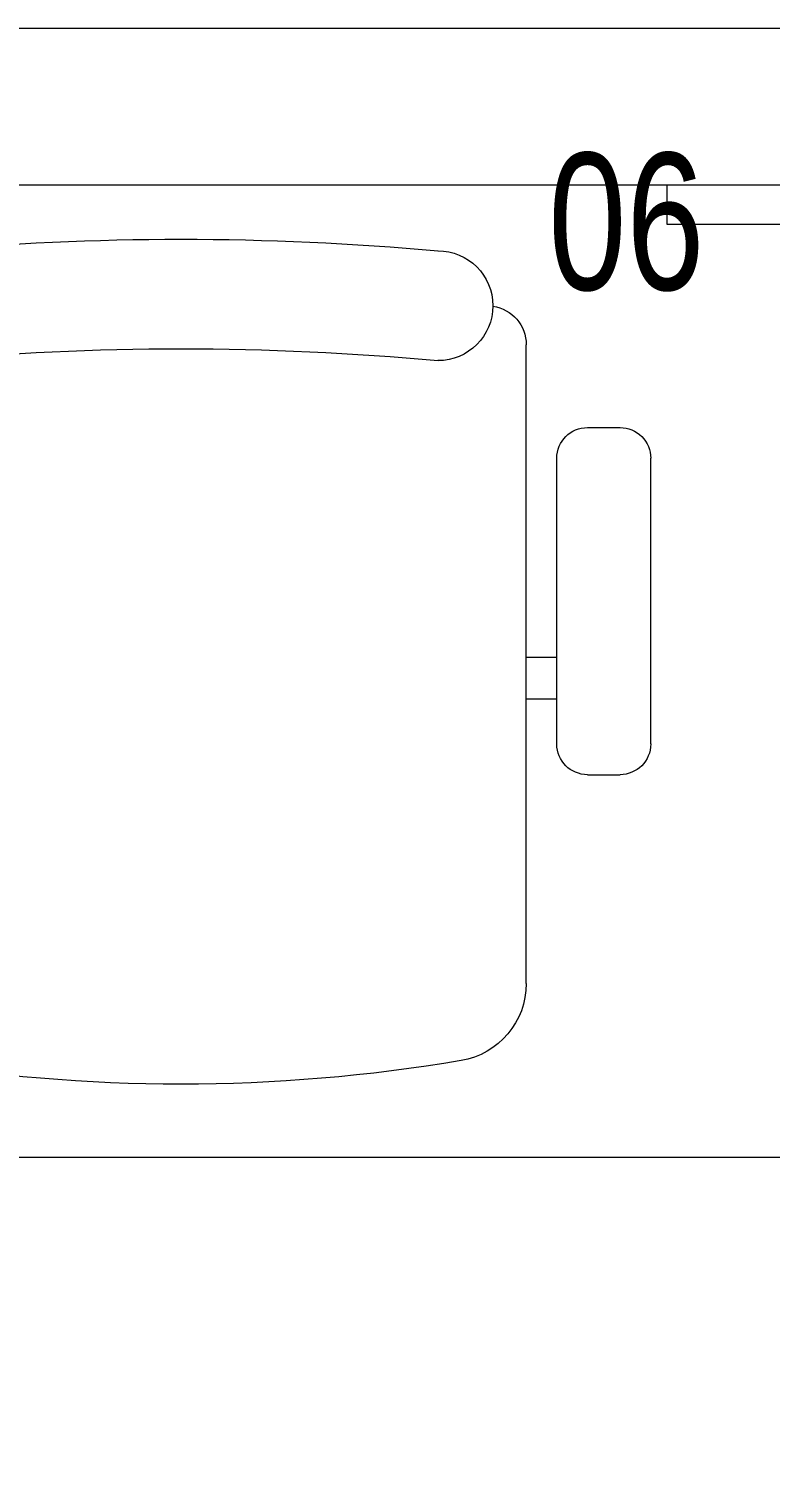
# Model space of a CAD drawing. Header units: inches. Extents: x -12418 to 242017, y -29325 to 19878.
# Drawn here: x 16516 to 16989, y -4981 to -4067 of the extents above; entities that cross this region are included whole.
import ezdxf

# ---------------------------------------------------------------- set-up
doc = ezdxf.new("R2010")
doc.units = ezdxf.units.IN
doc.header["$LTSCALE"] = 25
doc.header["$MEASUREMENT"] = 0
doc.linetypes.add('DASHDOT', pattern=[25.4, 12.7, -6.35, 0, -6.35])
doc.layers.get('0').update_dxf_attribs({"color": 8})
for name, color, linetype, lineweight in [('00-Ground Floor$0$72_EGR_EQP_TAG', 142, 'Continuous', 5), ('00-Ground Floor$0$LOADING', 253, 'Continuous', 5), ('00-Ground Floor$0$NEW Wall', 166, 'Continuous', 5), ('00-Ground Floor$0$Walls', 251, 'Continuous', 5), ('E-LITE-CLNG-CNDT', 6, 'DASHDOT', 35)]:
    doc.layers.add(name, color=color, linetype=linetype, lineweight=lineweight)
doc.styles.add('00-Ground Floor$0$X3G_ENTITY_257CFD', font='swisscl.ttf', dxfattribs={"height": 200})

# ---------------------------------------------------------------- blocks, each defined once
blk = doc.blocks.new('*X101')
at = {"color": 0}
for p, q in [((5, 3), (5, 3)), ((5, 3), (5, 3)), ((5, 3), (5, 3)), ((5, 3), (5, 3)), ((5, 3), (5, 3)), ((5, 3), (5, 3)), ((5, 3), (5, 3)), ((5, 3), (5, 3)), ((5, 3), (5, 3)), ((5, 3), (5, 3)), ((5, 3), (5, 3)), ((5, 3), (5, 3)), ((5, 3), (5, 3)), ((5, 3), (5, 3)), ((5, 3), (5, 3)), ((5, 3), (5, 3)), ((5, 3), (5, 3)), ((5, 3), (5, 3)), ((5, 3), (5, 3)), ((5, 3), (5, 3)), ((5, 3), (5, 3)), ((5, 3), (5, 3)), ((5, 3), (5, 3)), ((5, 3), (5, 3)), ((5, 3), (5, 3)), ((5, 3), (5, 3)), ((5, 3), (5, 3)), ((5, 3), (5, 3)), ((5, 3), (5, 3)), ((5, 3), (5, 3)), ((5, 3), (5, 3)), ((5, 3), (5, 3)), ((5, 3), (5, 3)), ((5, 3), (5, 3)), ((5, 3), (5, 3)), ((5, 3), (5, 3)), ((5, 3), (5, 3)), ((5, 3), (5, 3)), ((5, 3), (5, 3)), ((5, 3), (5, 3)), ((5, 3), (5, 3)), ((5, 3), (5, 3)), ((5, 3), (5, 3)), ((5, 3), (5, 3)), ((5, 3), (5, 3)), ((5, 3), (5, 3)), ((5, 3), (5, 3)), ((5, 3), (5, 3)), ((5, 3), (5, 3)), ((5, 3), (5, 3)), ((5, 3), (5, 3)), ((5, 3), (5, 3)), ((5, 3), (5, 3)), ((5, 3), (5, 3)), ((5, 3), (5, 3)), ((5, 3), (5, 3)), ((5, 3), (5, 3)), ((5, 3), (5, 3)), ((5, 3), (5, 3)), ((5, 3), (5, 3)), ((5, 3), (5, 3)), ((5, 3), (5, 3)), ((5, 3), (5, 3)), ((5, 3), (5, 3)), ((5, 3), (5, 3)), ((5, 3), (5, 3)), ((6, 3), (5, 3)), ((5, 3), (5, 3)), ((6, 3), (5, 3)), ((5, 3), (5, 3)), ((6, 3), (5, 3)), ((5, 3), (5, 3)), ((6, 3), (5, 3)), ((5, 3), (5, 3)), ((5, 3), (5, 3)), ((5, 3), (5, 3)), ((5, 3), (5, 3)), ((5, 3), (5, 3)), ((5, 3), (5, 3)), ((5, 3), (5, 3)), ((5, 3), (5, 3)), ((5, 3), (5, 3)), ((5, 3), (5, 3)), ((5, 3), (5, 3)), ((5, 3), (5, 3)), ((5, 3), (5, 3)), ((5, 3), (5, 3)), ((5, 3), (5, 3)), ((5, 3), (5, 3)), ((5, 3), (5, 3)), ((5, 3), (5, 3)), ((5, 3), (5, 3)), ((5, 3), (5, 3)), ((5, 3), (5, 3)), ((5, 3), (5, 3)), ((5, 3), (5, 3)), ((6, 3), (6, 3)), ((6, 3), (6, 3)), ((6, 3), (6, 3)), ((6, 3), (6, 3)), ((6, 3), (6, 3)), ((6, 3), (6, 3)), ((6, 3), (6, 3)), ((6, 3), (6, 3)), ((6, 3), (6, 3)), ((6, 3), (6, 3)), ((6, 3), (6, 3)), ((6, 3), (6, 3)), ((6, 3), (6, 3)), ((6, 3), (6, 3)), ((6, 3), (6, 3)), ((6, 3), (6, 3)), ((6, 3), (6, 3)), ((6, 3), (6, 3)), ((6, 3), (6, 3)), ((6, 3), (6, 3)), ((6, 3), (6, 3)), ((6, 3), (6, 3)), ((6, 3), (6, 3)), ((6, 3), (6, 3)), ((6, 3), (6, 3)), ((6, 3), (6, 3)), ((6, 3), (6, 3)), ((6, 3), (6, 3)), ((6, 3), (6, 3)), ((6, 3), (6, 3)), ((6, 3), (6, 3)), ((6, 3), (6, 3)), ((6, 3), (6, 3)), ((6, 3), (6, 3)), ((6, 3), (6, 3)), ((6, 3), (6, 3)), ((6, 3), (6, 3)), ((6, 3), (6, 3)), ((6, 3), (6, 3)), ((6, 3), (6, 3)), ((6, 3), (6, 3)), ((6, 3), (6, 3)), ((6, 3), (6, 3)), ((6, 3), (6, 3)), ((6, 3), (6, 3)), ((6, 3), (6, 3)), ((6, 3), (6, 3)), ((6, 3), (6, 3)), ((6, 3), (6, 3)), ((6, 3), (6, 3)), ((6, 3), (6, 3)), ((6, 3), (6, 3)), ((6, 3), (6, 3)), ((6, 3), (6, 3)), ((6, 3), (6, 3)), ((6, 3), (6, 3)), ((6, 3), (6, 3)), ((6, 3), (6, 3)), ((6, 3), (6, 3)), ((6, 3), (6, 3)), ((6, 3), (6, 3)), ((6, 3), (6, 3)), ((6, 3), (6, 3)), ((6, 3), (6, 3)), ((6, 3), (6, 3)), ((6, 3), (6, 3)), ((6, 3), (6, 3)), ((6, 3), (6, 3)), ((6, 3), (6, 3)), ((6, 3), (6, 3)), ((6, 3), (6, 3)), ((6, 3), (6, 3)), ((6, 3), (6, 3)), ((6, 3), (6, 3)), ((6, 3), (6, 3)), ((6, 3), (6, 3)), ((6, 3), (6, 3)), ((6, 3), (6, 3)), ((6, 3), (6, 3)), ((6, 3), (6, 3)), ((6, 3), (6, 3)), ((6, 3), (6, 3)), ((6, 3), (6, 3)), ((6, 3), (6, 3)), ((6, 3), (6, 3)), ((6, 3), (6, 3)), ((6, 3), (6, 3)), ((6, 3), (6, 3)), ((6, 3), (6, 3)), ((6, 3), (6, 3)), ((6, 3), (6, 3)), ((6, 3), (6, 3)), ((6, 3), (6, 3)), ((6, 3), (6, 3)), ((6, 3), (6, 3)), ((6, 3), (6, 3)), ((6, 3), (6, 3)), ((6, 3), (6, 3)), ((6, 3), (6, 3)), ((6, 3), (6, 3)), ((6, 3), (6, 3)), ((6, 3), (6, 3)), ((6, 3), (6, 3)), ((6, 3), (6, 3)), ((6, 3), (6, 3)), ((6, 3), (6, 3)), ((6, 3), (6, 3)), ((6, 3), (6, 3)), ((6, 3), (6, 3)), ((6, 3), (6, 3)), ((6, 3), (6, 3)), ((6, 3), (6, 3)), ((6, 3), (6, 3)), ((6, 3), (6, 3)), ((6, 3), (6, 3)), ((6, 3), (6, 3)), ((6, 3), (6, 3)), ((6, 3), (6, 3)), ((6, 3), (6, 3)), ((6, 3), (6, 3)), ((6, 3), (6, 3)), ((6, 3), (6, 3)), ((6, 3), (6, 3)), ((6, 3), (6, 3)), ((6, 3), (6, 3)), ((6, 3), (6, 3)), ((6, 3), (6, 3)), ((6, 3), (6, 3)), ((6, 3), (6, 3)), ((6, 3), (6, 3)), ((6, 3), (6, 3)), ((6, 3), (6, 3)), ((6, 3), (6, 3)), ((6, 3), (6, 3)), ((6, 3), (6, 3)), ((6, 3), (6, 3)), ((6, 3), (6, 3)), ((6, 3), (6, 3)), ((6, 3), (6, 3)), ((6, 3), (6, 3)), ((6, 3), (6, 3)), ((6, 3), (6, 3)), ((6, 3), (6, 3)), ((6, 3), (6, 3)), ((6, 3), (6, 3)), ((6, 3), (6, 3)), ((6, 3), (6, 3)), ((6, 3), (6, 3)), ((6, 3), (6, 3)), ((6, 3), (6, 3)), ((6, 3), (6, 3)), ((6, 3), (6, 3)), ((6, 3), (6, 3)), ((6, 3), (6, 3)), ((6, 3), (6, 3)), ((6, 3), (6, 3)), ((6, 3), (6, 3)), ((6, 3), (6, 3)), ((6, 3), (6, 3)), ((6, 3), (6, 3)), ((6, 3), (6, 3)), ((6, 3), (6, 3)), ((6, 3), (6, 3)), ((6, 3), (6, 3)), ((6, 3), (6, 3)), ((6, 3), (6, 3)), ((6, 3), (6, 3)), ((6, 3), (6, 3)), ((6, 3), (6, 3)), ((6, 3), (6, 3)), ((6, 3), (6, 3)), ((6, 3), (6, 3)), ((6, 3), (6, 3)), ((6, 3), (6, 3)), ((6, 3), (6, 3)), ((6, 3), (6, 3)), ((6, 3), (6, 3)), ((6, 3), (6, 3)), ((6, 3), (6, 3)), ((6, 3), (6, 3)), ((6, 3), (6, 3)), ((6, 3), (6, 3)), ((6, 3), (6, 3)), ((6, 3), (6, 3)), ((6, 3), (6, 3)), ((6, 3), (6, 3)), ((6, 3), (6, 3)), ((6, 3), (6, 3)), ((6, 3), (6, 3)), ((6, 3), (6, 3)), ((6, 3), (6, 3)), ((6, 3), (6, 3)), ((6, 3), (6, 3)), ((6, 3), (6, 3)), ((6, 3), (6, 3)), ((6, 3), (6, 3)), ((6, 3), (6, 3)), ((6, 3), (6, 3)), ((6, 3), (6, 3)), ((6, 3), (6, 3)), ((6, 3), (6, 3)), ((6, 3), (6, 3)), ((6, 3), (6, 3)), ((6, 3), (6, 3)), ((6, 3), (5, 3)), ((6, 3), (5, 3)), ((6, 3), (5, 3)), ((6, 3), (5, 3)), ((6, 3), (5, 3)), ((6, 3), (6, 3)), ((6, 3), (6, 3)), ((6, 3), (6, 3)), ((6, 3), (6, 3)), ((6, 3), (6, 3)), ((6, 3), (6, 3)), ((6, 3), (6, 3)), ((6, 3), (6, 3)), ((6, 3), (6, 3)), ((6, 3), (6, 3)), ((6, 3), (6, 3)), ((6, 3), (6, 3)), ((6, 3), (6, 3)), ((6, 3), (6, 3)), ((6, 3), (6, 3)), ((6, 3), (6, 3)), ((6, 3), (6, 3)), ((6, 3), (6, 3)), ((6, 3), (6, 3)), ((6, 3), (6, 3)), ((6, 3), (6, 3)), ((6, 3), (6, 3)), ((6, 3), (6, 3)), ((6, 3), (6, 3)), ((6, 3), (6, 3)), ((6, 3), (6, 3)), ((6, 3), (6, 3)), ((6, 3), (6, 3)), ((6, 3), (6, 3)), ((6, 3), (6, 3)), ((6, 3), (6, 3)), ((6, 3), (6, 3)), ((6, 3), (6, 3)), ((6, 3), (6, 3)), ((6, 3), (6, 3)), ((6, 3), (6, 3)), ((6, 3), (6, 3)), ((6, 3), (6, 3)), ((6, 3), (6, 3)), ((6, 3), (6, 3)), ((6, 3), (6, 3)), ((6, 3), (6, 3)), ((6, 3), (6, 3)), ((6, 3), (6, 3)), ((6, 3), (6, 3)), ((6, 3), (6, 3)), ((6, 3), (6, 3)), ((6, 3), (6, 3)), ((6, 3), (6, 3)), ((6, 3), (6, 3)), ((6, 3), (6, 3)), ((6, 3), (6, 3)), ((6, 3), (6, 3)), ((6, 3), (6, 3)), ((6, 3), (6, 3)), ((6, 3), (6, 3)), ((6, 3), (6, 3)), ((6, 3), (6, 3)), ((6, 3), (6, 3)), ((6, 3), (6, 3)), ((6, 3), (6, 3)), ((6, 3), (6, 3)), ((6, 3), (6, 3)), ((6, 3), (6, 3)), ((6, 3), (6, 3)), ((6, 3), (6, 3)), ((6, 3), (6, 3)), ((6, 3), (6, 3)), ((6, 3), (6, 3)), ((6, 3), (6, 3)), ((6, 3), (6, 3)), ((6, 3), (6, 3)), ((6, 3), (6, 3)), ((6, 3), (6, 3)), ((6, 3), (6, 3)), ((6, 3), (6, 3)), ((6, 3), (6, 3)), ((6, 3), (6, 3)), ((6, 3), (6, 3)), ((6, 3), (6, 3)), ((6, 3), (6, 3)), ((6, 3), (6, 3)), ((6, 3), (6, 3)), ((6, 3), (6, 3)), ((6, 3), (6, 3)), ((6, 3), (6, 3)), ((6, 3), (6, 3)), ((6, 3), (6, 3)), ((6, 3), (6, 3)), ((6, 3), (6, 3)), ((6, 3), (6, 3)), ((6, 3), (6, 3)), ((6, 3), (6, 3)), ((6, 3), (6, 3)), ((6, 3), (6, 3)), ((6, 3), (6, 3)), ((6, 3), (6, 3)), ((6, 3), (6, 3)), ((6, 3), (6, 3)), ((6, 3), (6, 3)), ((6, 3), (6, 3)), ((6, 3), (6, 3)), ((6, 3), (6, 3)), ((6, 3), (6, 3)), ((6, 3), (6, 3)), ((6, 3), (6, 3)), ((6, 3), (6, 3)), ((6, 3), (6, 3)), ((6, 3), (6, 3)), ((6, 3), (6, 3)), ((6, 3), (6, 3)), ((6, 3), (6, 3)), ((6, 3), (6, 3)), ((6, 3), (6, 3)), ((6, 3), (6, 3)), ((6, 3), (6, 3)), ((6, 3), (6, 3)), ((6, 3), (6, 3)), ((6, 3), (6, 3)), ((6, 3), (6, 3)), ((6, 3), (6, 3)), ((6, 3), (6, 3)), ((6, 3), (6, 3)), ((6, 3), (6, 3)), ((6, 3), (6, 3)), ((6, 3), (6, 3)), ((6, 3), (6, 3)), ((6, 3), (6, 3)), ((6, 3), (6, 3)), ((6, 3), (6, 3)), ((6, 3), (6, 3)), ((6, 3), (6, 3)), ((6, 3), (6, 3)), ((6, 3), (6, 3)), ((6, 3), (6, 3)), ((6, 3), (6, 3)), ((6, 3), (6, 3)), ((6, 3), (6, 3)), ((6, 3), (6, 3)), ((6, 3), (6, 3)), ((6, 3), (6, 3)), ((6, 3), (6, 3)), ((6, 3), (6, 3)), ((6, 3), (6, 3)), ((6, 3), (6, 3)), ((6, 3), (6, 3)), ((6, 3), (6, 3)), ((6, 3), (6, 3)), ((6, 3), (6, 3)), ((6, 3), (6, 3)), ((6, 3), (6, 3)), ((6, 3), (6, 3)), ((6, 3), (6, 3)), ((6, 3), (6, 3)), ((6, 3), (6, 3)), ((6, 3), (6, 3)), ((6, 3), (6, 3)), ((6, 3), (6, 3)), ((6, 3), (6, 3)), ((6, 3), (6, 3)), ((6, 3), (6, 3)), ((6, 3), (6, 3)), ((6, 3), (6, 3)), ((6, 3), (6, 3)), ((6, 3), (6, 3)), ((6, 3), (6, 3)), ((6, 3), (6, 3)), ((6, 3), (6, 3)), ((6, 3), (6, 3)), ((6, 3), (6, 3)), ((6, 3), (6, 3)), ((6, 3), (6, 3)), ((6, 3), (6, 3)), ((6, 3), (6, 3)), ((6, 3), (6, 3)), ((6, 3), (6, 3)), ((6, 3), (6, 3)), ((6, 3), (6, 3)), ((6, 3), (6, 3)), ((6, 3), (6, 3)), ((6, 3), (6, 3)), ((6, 3), (6, 3)), ((6, 3), (6, 3)), ((6, 3), (6, 3)), ((6, 3), (6, 3)), ((6, 3), (6, 3)), ((6, 3), (6, 3)), ((6, 3), (6, 3)), ((6, 3), (6, 3)), ((6, 3), (6, 3)), ((6, 3), (6, 3)), ((6, 3), (6, 3)), ((6, 3), (6, 3)), ((6, 3), (6, 3)), ((6, 3), (6, 3)), ((6, 3), (6, 3)), ((6, 3), (6, 3)), ((6, 3), (6, 3)), ((6, 3), (6, 3)), ((6, 3), (6, 3)), ((6, 3), (6, 3)), ((6, 3), (6, 3)), ((6, 3), (6, 3)), ((6, 3), (6, 3)), ((6, 3), (6, 3)), ((6, 3), (6, 3)), ((6, 3), (6, 3)), ((6, 3), (6, 3)), ((6, 3), (6, 3)), ((6, 3), (6, 3)), ((6, 3), (6, 3)), ((6, 3), (6, 3)), ((6, 3), (6, 3)), ((6, 3), (6, 3)), ((6, 3), (6, 3)), ((6, 3), (6, 3)), ((6, 3), (6, 3)), ((6, 3), (6, 3)), ((6, 3), (6, 3)), ((6, 3), (6, 3)), ((6, 3), (6, 3)), ((6, 3), (6, 3)), ((6, 3), (6, 3)), ((6, 3), (6, 3)), ((6, 3), (6, 3)), ((6, 3), (6, 3)), ((6, 3), (6, 3)), ((6, 3), (6, 3)), ((6, 3), (6, 3)), ((6, 3), (6, 3)), ((6, 3), (6, 3)), ((6, 3), (6, 3)), ((6, 3), (6, 3)), ((6, 3), (6, 3)), ((6, 3), (6, 3)), ((6, 3), (6, 3)), ((6, 3), (6, 3)), ((6, 3), (6, 3)), ((6, 3), (6, 3)), ((6, 3), (6, 3)), ((6, 3), (6, 3)), ((6, 3), (6, 3)), ((6, 3), (6, 3)), ((6, 3), (6, 3)), ((6, 3), (6, 3)), ((6, 3), (6, 3)), ((6, 3), (6, 3)), ((6, 3), (6, 3)), ((6, 3), (6, 3)), ((6, 3), (6, 3)), ((6, 3), (6, 3)), ((6, 3), (6, 3)), ((6, 3), (6, 3)), ((6, 3), (6, 3)), ((6, 3), (6, 3)), ((6, 3), (6, 3)), ((6, 3), (6, 3)), ((6, 3), (6, 3)), ((6, 3), (6, 3)), ((6, 3), (6, 3)), ((6, 3), (6, 3)), ((6, 3), (6, 3)), ((6, 3), (6, 3)), ((6, 3), (6, 3)), ((6, 3), (6, 3)), ((6, 3), (6, 3)), ((6, 3), (6, 3)), ((6, 3), (6, 3)), ((6, 3), (6, 3)), ((6, 3), (6, 3)), ((6, 3), (6, 3)), ((6, 3), (6, 3)), ((6, 3), (6, 3)), ((6, 3), (6, 3)), ((6, 3), (6, 3)), ((6, 3), (6, 3)), ((6, 3), (6, 3)), ((6, 3), (6, 3)), ((6, 3), (6, 3)), ((6, 3), (6, 3)), ((6, 3), (6, 3)), ((6, 3), (6, 3)), ((6, 3), (6, 3)), ((6, 3), (6, 3)), ((6, 3), (6, 3)), ((6, 3), (6, 3)), ((6, 3), (6, 3)), ((6, 3), (6, 3)), ((6, 3), (6, 3)), ((6, 3), (6, 3)), ((6, 3), (6, 3)), ((6, 3), (6, 3)), ((6, 3), (6, 3)), ((6, 3), (6, 3)), ((6, 3), (6, 3)), ((6, 3), (6, 3)), ((6, 3), (6, 3)), ((6, 3), (6, 3)), ((6, 3), (6, 3)), ((6, 3), (6, 3)), ((6, 3), (6, 3)), ((6, 3), (6, 3)), ((6, 3), (6, 3)), ((6, 3), (6, 3)), ((6, 3), (6, 3)), ((6, 3), (6, 3)), ((6, 3), (6, 3)), ((6, 3), (6, 3)), ((6, 3), (6, 3)), ((6, 3), (6, 3)), ((6, 3), (6, 3)), ((6, 3), (6, 3)), ((6, 3), (6, 3)), ((6, 3), (6, 3)), ((6, 3), (6, 3)), ((6, 3), (6, 3)), ((6, 3), (6, 3))]:
    blk.add_line(p, q, dxfattribs=at)
blk = doc.blocks.new('*X102')
at = {"color": 0}
for p, q in [((13, 1), (13, 1)), ((13, 1), (13, 1)), ((13, 1), (13, 1)), ((13, 1), (13, 1)), ((13, 1), (13, 1)), ((13, 1), (13, 1)), ((13, 1), (13, 1)), ((13, 1), (13, 1)), ((13, 1), (13, 1)), ((13, 1), (13, 1)), ((13, 1), (13, 1)), ((13, 1), (13, 1)), ((13, 1), (13, 1)), ((13, 1), (13, 1)), ((13, 1), (13, 1)), ((13, 1), (14, 1)), ((13, 1), (14, 1)), ((13, 1), (14, 1)), ((13, 1), (13, 1)), ((13, 1), (13, 1)), ((13, 1), (13, 1)), ((13, 1), (13, 1)), ((13, 1), (13, 1)), ((13, 1), (13, 1)), ((13, 1), (13, 1)), ((13, 1), (13, 1)), ((13, 1), (13, 1)), ((13, 1), (13, 1)), ((13, 1), (13, 1)), ((13, 1), (13, 1)), ((13, 1), (13, 1)), ((13, 1), (13, 1)), ((13, 1), (13, 1)), ((13, 1), (13, 1)), ((13, 1), (13, 1)), ((13, 1), (13, 1)), ((13, 1), (13, 1)), ((13, 1), (13, 1)), ((13, 1), (13, 1)), ((13, 1), (13, 1)), ((13, 1), (13, 1)), ((13, 1), (13, 1)), ((13, 1), (13, 1)), ((13, 1), (13, 1)), ((13, 1), (13, 1)), ((13, 1), (13, 1)), ((13, 1), (13, 1)), ((13, 1), (13, 1)), ((13, 1), (13, 1)), ((13, 1), (13, 1)), ((13, 1), (13, 1)), ((13, 1), (13, 1)), ((13, 1), (13, 1)), ((13, 1), (13, 1)), ((13, 1), (13, 1)), ((13, 1), (13, 1)), ((13, 1), (13, 1)), ((13, 1), (13, 1)), ((13, 1), (13, 1)), ((13, 1), (13, 1)), ((13, 1), (13, 1)), ((13, 1), (13, 1)), ((13, 1), (13, 1)), ((13, 1), (13, 1)), ((13, 1), (13, 1)), ((13, 1), (13, 1)), ((13, 1), (13, 1)), ((13, 1), (13, 1)), ((13, 1), (13, 1)), ((13, 1), (13, 1)), ((13, 1), (13, 1)), ((13, 1), (13, 1)), ((13, 1), (13, 1)), ((13, 1), (13, 1)), ((13, 1), (13, 1)), ((13, 1), (13, 1)), ((13, 1), (13, 1)), ((13, 1), (13, 1)), ((13, 1), (13, 1)), ((13, 1), (13, 1)), ((13, 1), (13, 1)), ((13, 1), (13, 1)), ((13, 1), (13, 1)), ((13, 1), (13, 1)), ((13, 1), (13, 1)), ((13, 1), (13, 1)), ((13, 1), (13, 1)), ((13, 1), (13, 1)), ((13, 1), (13, 1)), ((13, 1), (13, 1)), ((13, 1), (13, 1)), ((13, 1), (13, 1)), ((13, 1), (13, 1)), ((13, 1), (13, 1)), ((13, 1), (13, 1)), ((13, 1), (13, 1)), ((13, 1), (13, 1)), ((13, 1), (13, 1)), ((13, 1), (13, 1)), ((13, 1), (13, 1)), ((13, 1), (13, 1)), ((13, 1), (13, 1)), ((13, 1), (13, 1)), ((13, 1), (13, 1)), ((13, 1), (13, 1)), ((13, 1), (13, 1)), ((13, 1), (13, 1)), ((13, 1), (13, 1)), ((13, 1), (13, 1)), ((13, 1), (13, 1)), ((13, 1), (13, 1)), ((13, 1), (13, 1)), ((13, 1), (13, 1)), ((13, 1), (13, 1)), ((13, 1), (13, 1)), ((13, 1), (13, 1)), ((13, 1), (13, 1)), ((13, 1), (13, 1)), ((13, 1), (13, 1)), ((13, 1), (13, 1)), ((13, 1), (13, 1)), ((13, 1), (13, 1)), ((13, 1), (13, 1)), ((13, 1), (14, 1)), ((13, 0), (13, 0)), ((13, 0), (13, 0)), ((13, 0), (13, 0)), ((13, 0), (13, 0)), ((13, 0), (13, 0)), ((13, 0), (13, 0)), ((13, 0), (13, 0)), ((13, 0), (13, 0)), ((13, 0), (13, 0)), ((13, 0), (13, 0)), ((13, 0), (13, 0)), ((13, 0), (13, 0)), ((13, 0), (13, 0)), ((13, 0), (13, 0)), ((13, 0), (13, 0)), ((13, 0), (13, 0)), ((13, 0), (13, 0)), ((13, 0), (13, 0)), ((13, 0), (13, 0)), ((13, 0), (13, 0)), ((13, 0), (13, 0)), ((13, 0), (13, 0)), ((13, 0), (13, 0)), ((13, 0), (13, 0)), ((13, 0), (13, 0)), ((13, 0), (13, 0)), ((13, 0), (13, 0)), ((13, 0), (13, 0)), ((13, 0), (13, 0)), ((13, 0), (13, 0)), ((13, 0), (13, 0)), ((13, 0), (13, 0)), ((13, 0), (13, 0)), ((13, 0), (13, 0)), ((13, 0), (13, 0)), ((13, 0), (13, 0)), ((13, 0), (13, 0)), ((13, 0), (13, 0)), ((13, 0), (13, 0)), ((13, 0), (13, 0)), ((13, 0), (13, 0)), ((13, 0), (13, 0)), ((13, 0), (13, 0)), ((13, 0), (13, 0)), ((13, 0), (13, 0)), ((13, 0), (13, 0)), ((13, 0), (13, 0)), ((13, 0), (13, 0)), ((13, 0), (14, 0)), ((13, 0), (14, 0)), ((13, 0), (13, 0)), ((13, 0), (14, 0)), ((14, 1), (14, 1)), ((14, 1), (14, 1)), ((14, 1), (14, 1)), ((14, 1), (14, 1)), ((14, 1), (14, 1)), ((14, 1), (14, 1)), ((14, 1), (14, 1)), ((14, 1), (14, 1)), ((14, 1), (14, 1)), ((14, 1), (14, 1)), ((14, 1), (14, 1)), ((14, 1), (14, 1)), ((14, 1), (14, 1)), ((14, 1), (14, 1)), ((14, 1), (14, 1)), ((14, 1), (14, 1)), ((14, 1), (14, 1)), ((14, 1), (14, 1)), ((14, 1), (14, 1)), ((14, 1), (14, 1)), ((14, 1), (14, 1)), ((14, 1), (14, 1)), ((14, 1), (14, 1)), ((14, 1), (14, 1)), ((14, 1), (14, 1)), ((14, 1), (14, 1)), ((14, 1), (14, 1)), ((14, 1), (14, 1)), ((14, 1), (14, 1)), ((14, 1), (14, 1)), ((14, 1), (14, 1)), ((14, 1), (14, 1)), ((14, 1), (14, 1)), ((14, 1), (14, 1)), ((14, 1), (14, 1)), ((14, 1), (14, 1)), ((14, 1), (14, 1)), ((14, 1), (14, 1)), ((14, 1), (14, 1)), ((14, 1), (14, 1)), ((14, 1), (14, 1)), ((14, 1), (14, 1)), ((14, 1), (14, 1)), ((14, 1), (14, 1)), ((14, 1), (14, 1)), ((14, 1), (14, 1)), ((14, 1), (14, 1)), ((14, 1), (14, 1)), ((14, 1), (14, 1)), ((14, 1), (14, 1)), ((14, 1), (14, 1)), ((14, 1), (14, 1)), ((14, 1), (14, 1)), ((14, 1), (14, 1)), ((14, 1), (14, 1)), ((14, 1), (14, 1)), ((14, 1), (14, 1)), ((14, 1), (14, 1)), ((14, 1), (14, 1)), ((14, 1), (14, 1)), ((14, 1), (14, 1)), ((14, 1), (14, 1)), ((14, 1), (14, 1)), ((14, 1), (14, 1)), ((14, 1), (14, 1)), ((14, 1), (14, 1)), ((14, 1), (14, 1)), ((14, 1), (14, 1)), ((14, 1), (14, 1)), ((14, 1), (14, 1)), ((14, 1), (14, 1)), ((14, 1), (14, 1)), ((14, 1), (14, 1)), ((14, 1), (14, 1)), ((14, 1), (14, 1)), ((14, 1), (14, 1)), ((14, 1), (14, 1)), ((14, 1), (14, 1)), ((14, 1), (14, 1)), ((14, 1), (14, 1)), ((14, 1), (14, 1)), ((14, 1), (14, 1)), ((14, 1), (14, 1)), ((14, 1), (14, 1)), ((14, 1), (14, 1)), ((14, 1), (14, 1)), ((14, 1), (14, 1)), ((14, 1), (14, 1)), ((14, 1), (14, 1)), ((14, 1), (14, 1)), ((14, 1), (14, 1)), ((14, 1), (14, 1)), ((14, 1), (14, 1)), ((14, 1), (14, 1)), ((14, 0), (14, 0)), ((14, 0), (14, 0)), ((14, 0), (14, 0)), ((14, 0), (14, 0)), ((14, 0), (14, 0)), ((14, 0), (14, 0)), ((14, 0), (14, 0)), ((14, 0), (14, 0)), ((14, 0), (14, 0)), ((14, 0), (14, 0)), ((14, 0), (14, 0)), ((14, 0), (14, 0)), ((14, 0), (14, 0)), ((14, 0), (14, 0)), ((14, 0), (14, 0)), ((14, 0), (14, 0)), ((14, 0), (14, 0)), ((14, 0), (14, 0)), ((14, 0), (14, 0)), ((14, 0), (14, 0)), ((14, 0), (14, 0)), ((14, 0), (14, 0)), ((14, 0), (14, 0)), ((14, 0), (14, 0)), ((14, 0), (14, 0)), ((14, 0), (14, 0)), ((14, 0), (14, 0)), ((14, 0), (14, 0)), ((14, 0), (14, 0)), ((14, 0), (14, 0)), ((14, 0), (14, 0)), ((14, 0), (14, 0)), ((14, 0), (14, 0)), ((14, 0), (14, 0)), ((14, 0), (14, 0)), ((14, 0), (14, 0)), ((14, 0), (14, 0)), ((14, 0), (14, 0)), ((14, 0), (14, 0)), ((14, 0), (14, 0)), ((14, 0), (14, 0)), ((14, 0), (14, 0)), ((14, 0), (14, 0)), ((14, 0), (14, 0)), ((14, 0), (14, 0)), ((14, 0), (14, 0)), ((14, 0), (14, 0)), ((14, 0), (14, 0)), ((13, 0), (13, 0)), ((13, 0), (14, 0)), ((13, 0), (13, 0)), ((13, 0), (14, 0)), ((13, 0), (13, 0)), ((13, 0), (14, 0)), ((13, 0), (13, 0)), ((13, 0), (13, 0)), ((13, 0), (13, 0)), ((13, 0), (13, 0)), ((13, 0), (14, 0)), ((13, 0), (13, 0)), ((13, 0), (14, 0)), ((13, 0), (13, 0)), ((13, 0), (14, 0)), ((13, 0), (13, 0)), ((13, 0), (14, 0)), ((13, 0), (13, 0)), ((13, 0), (14, 0)), ((13, 0), (13, 0)), ((13, 0), (14, 0)), ((13, 0), (13, 0)), ((13, 0), (14, 0)), ((13, 0), (13, 0)), ((13, 0), (13, 0)), ((13, 0), (13, 0)), ((13, 0), (14, 0)), ((13, 0), (13, 0)), ((13, 0), (14, 0)), ((13, 0), (13, 0)), ((13, 0), (14, 0)), ((13, 0), (13, 0)), ((13, 0), (14, 0)), ((13, 0), (13, 0)), ((13, 0), (13, 0)), ((13, 0), (13, 0)), ((13, 0), (13, 0)), ((13, 0), (13, 0)), ((13, 0), (13, 0)), ((13, 0), (13, 0)), ((13, 0), (13, 0)), ((13, 0), (13, 0)), ((13, 0), (13, 0)), ((13, 0), (13, 0)), ((13, 0), (13, 0)), ((13, 0), (13, 0)), ((13, 0), (13, 0)), ((13, 0), (13, 0)), ((13, 0), (13, 0)), ((13, 0), (13, 0)), ((13, 0), (13, 0)), ((13, 0), (13, 0)), ((13, 0), (13, 0)), ((13, 0), (13, 0)), ((13, 0), (13, 0)), ((13, 0), (13, 0)), ((13, 0), (13, 0)), ((13, 0), (13, 0)), ((13, 0), (13, 0)), ((13, 0), (13, 0)), ((13, 0), (13, 0)), ((13, 0), (13, 0)), ((13, 0), (13, 0)), ((13, 0), (13, 0)), ((13, -1), (13, -1)), ((13, -1), (13, -1)), ((13, -1), (13, -1)), ((13, -1), (13, -1)), ((13, -1), (13, -1)), ((13, -1), (14, -1)), ((13, -1), (13, -1)), ((14, 0), (14, 0)), ((14, 0), (14, 0)), ((14, 0), (14, 0)), ((14, 0), (14, 0)), ((14, 0), (14, 0)), ((14, 0), (14, 0)), ((14, 0), (14, 0)), ((14, 0), (14, 0)), ((14, 0), (14, 0)), ((14, 0), (14, 0)), ((14, 0), (14, 0)), ((14, 0), (14, 0)), ((14, 0), (14, 0)), ((14, 0), (14, 0)), ((14, 0), (14, 0)), ((13, 0), (14, 0)), ((14, 0), (14, 0)), ((14, 0), (14, 0)), ((14, 0), (14, 0)), ((14, 0), (14, 0)), ((14, 0), (14, 0)), ((14, 0), (14, 0)), ((14, 0), (14, 0)), ((14, 0), (14, 0)), ((14, 0), (14, 0)), ((14, 0), (14, 0)), ((14, 0), (14, 0)), ((14, 0), (14, 0)), ((14, 0), (14, 0)), ((14, 0), (14, 0)), ((14, 0), (14, 0)), ((14, 0), (14, 0)), ((14, 0), (14, 0)), ((14, 0), (14, 0)), ((14, 0), (14, 0)), ((14, 0), (14, 0)), ((14, 0), (14, 0)), ((14, 0), (14, 0)), ((14, 0), (14, 0)), ((14, 0), (14, 0)), ((14, 0), (14, 0)), ((14, 0), (14, 0)), ((14, 0), (14, 0)), ((14, 0), (14, 0)), ((14, 0), (14, 0)), ((14, 0), (14, 0)), ((14, 0), (14, 0)), ((14, 0), (14, 0)), ((14, 0), (14, 0)), ((14, 0), (14, 0)), ((14, -1), (14, -1)), ((14, -1), (14, -1)), ((14, -1), (14, -1)), ((14, -1), (14, -1)), ((14, -1), (14, -1))]:
    blk.add_line(p, q, dxfattribs=at)
blk = doc.blocks.new('00-Ground Floor$0$GF21018-P')
at = {"color": 0}
for p, q in [((0.22049, 0.47563), (0.22049, 0.0675)), ((0.25963, 0.34221), (0.2804, 0.34221)), ((0.24001, 0.32259), (0.24001, 0.14)), ((0.30001, 0.32259), (0.30001, 0.14)), ((0.22049, 0.29372), (0.24001, 0.29372)), ((0.22049, 0.26708), (0.24001, 0.26708)), ((0.25963, 0.12039), (0.2804, 0.12039))]:
    blk.add_line(p, q, dxfattribs=at)
for points in [[(0.24001, 0.29372), (0.24001, 0.29372), (0.24001, 0.29372), (0.24001, 0.29372), (0.24001, 0.29372), (0.24001, 0.29372), (0.24001, 0.29372), (0.24001, 0.29372), (0.24001, 0.29372), (0.24001, 0.29372), (0.24001, 0.29372), (0.24001, 0.29372), (0.24001, 0.29372), (0.24001, 0.29372), (0.24001, 0.29372), (0.24001, 0.29372), (0.24001, 0.29372), (0.24001, 0.29372), (0.24001, 0.29372), (0.24001, 0.29372), (0.24001, 0.29372), (0.24001, 0.29372), (0.24001, 0.29372), (0.24001, 0.29372), (0.24001, 0.29372), (0.24001, 0.29372), (0.24001, 0.29372), (0.24001, 0.29372), (0.24001, 0.29372), (0.24001, 0.29372), (0.24001, 0.29372), (0.24001, 0.29372), (0.24001, 0.29372), (0.24001, 0.29372), (0.24001, 0.29372), (0.24001, 0.29372), (0.24001, 0.29372), (0.24001, 0.29372), (0.24001, 0.29372), (0.24001, 0.29372), (0.24001, 0.29372), (0.24001, 0.29372), (0.24001, 0.29372), (0.24001, 0.29372), (0.24001, 0.29372), (0.24001, 0.29372), (0.24001, 0.29372), (0.24001, 0.29372), (0.24001, 0.29372), (0.24001, 0.29372), (0.24001, 0.29372), (0.24001, 0.29372), (0.24001, 0.29372), (0.24001, 0.29372), (0.24001, 0.29372), (0.24001, 0.29372), (0.24001, 0.29372), (0.24001, 0.29372), (0.24001, 0.29372), (0.24001, 0.29372), (0.24001, 0.29372), (0.24001, 0.29372), (0.24001, 0.29372), (0.24001, 0.29372), (0.24001, 0.29372), (0.24001, 0.29372), (0.24001, 0.29372), (0.24001, 0.29372), (0.24001, 0.29372), (0.24001, 0.29372), (0.24001, 0.29372), (0.24001, 0.29372), (0.24001, 0.29372), (0.24001, 0.29372), (0.24001, 0.29372), (0.24001, 0.29372), (0.24001, 0.29372), (0.24001, 0.29372), (0.24001, 0.29372), (0.24001, 0.29372), (0.24001, 0.29372), (0.24001, 0.29372), (0.24001, 0.29372), (0.24001, 0.29372), (0.24001, 0.29372), (0.24001, 0.29372), (0.24001, 0.29372), (0.24001, 0.29372), (0.24001, 0.29372), (0.24001, 0.29372), (0.24001, 0.29372), (0.24001, 0.29372), (0.24001, 0.29372), (0.24001, 0.29372), (0.24001, 0.29372), (0.24001, 0.29372), (0.24001, 0.29372), (0.24001, 0.29372), (0.24001, 0.29372), (0.24001, 0.29372), (0.24001, 0.29372), (0.24001, 0.29372), (0.24001, 0.29372), (0.24001, 0.29372), (0.24001, 0.29372), (0.24001, 0.29372), (0.24001, 0.29372), (0.24001, 0.29372), (0.24001, 0.29372), (0.24001, 0.29372), (0.24001, 0.29372), (0.24001, 0.29372), (0.24001, 0.29372), (0.24001, 0.29372), (0.24001, 0.29372), (0.24001, 0.29372), (0.24001, 0.29372), (0.24001, 0.29372), (0.24001, 0.29372), (0.24001, 0.29372), (0.24001, 0.29372), (0.24001, 0.29372), (0.24001, 0.29372), (0.24001, 0.29372), (0.24001, 0.29372), (0.24001, 0.29372), (0.24001, 0.29372), (0.24001, 0.29372), (0.24001, 0.29372), (0.24001, 0.29372), (0.24001, 0.29372), (0.24001, 0.29372), (0.24001, 0.29372), (0.24001, 0.29372), (0.24001, 0.29372), (0.24001, 0.29372), (0.24001, 0.29372), (0.24001, 0.29372), (0.24001, 0.29372), (0.24001, 0.29372), (0.24001, 0.29372), (0.24001, 0.29372), (0.24001, 0.29372), (0.24001, 0.29372), (0.24001, 0.29372), (0.24001, 0.29372), (0.24001, 0.29372), (0.24001, 0.29372), (0.24001, 0.29372), (0.24001, 0.29372), (0.24001, 0.29372), (0.24001, 0.29372), (0.24001, 0.29372), (0.24001, 0.29372), (0.24001, 0.29372), (0.24001, 0.29372), (0.24001, 0.29372), (0.24001, 0.29372), (0.24001, 0.29372), (0.24001, 0.29372), (0.24001, 0.29372), (0.24001, 0.29372), (0.24001, 0.29372), (0.24001, 0.29372), (0.24001, 0.29372), (0.24001, 0.29372), (0.24001, 0.29372), (0.24001, 0.29372), (0.24001, 0.29372), (0.24001, 0.29372), (0.24001, 0.29372), (0.24001, 0.29372), (0.24001, 0.29372), (0.24001, 0.29372), (0.24001, 0.29372), (0.24001, 0.29372), (0.24001, 0.29372), (0.24001, 0.29372), (0.24001, 0.29372), (0.24001, 0.29372), (0.24001, 0.29372), (0.24001, 0.29372), (0.24001, 0.29372), (0.24001, 0.29372), (0.24001, 0.29372), (0.24001, 0.29372), (0.24001, 0.29372), (0.24001, 0.29372), (0.24001, 0.29372), (0.24001, 0.29372), (0.24001, 0.29372), (0.24001, 0.29372), (0.24001, 0.29372), (0.24001, 0.29372), (0.24001, 0.29372), (0.24001, 0.29372), (0.24001, 0.29372), (0.24001, 0.29372), (0.24001, 0.29372), (0.24001, 0.29372), (0.24001, 0.29372), (0.24001, 0.29372), (0.24001, 0.29372), (0.24001, 0.29372), (0.24001, 0.29372), (0.24001, 0.29372), (0.24001, 0.29372), (0.24001, 0.29372), (0.24001, 0.29372), (0.24001, 0.29372), (0.24001, 0.29372), (0.24001, 0.29372), (0.24001, 0.29372), (0.24001, 0.29372), (0.24001, 0.29372), (0.24001, 0.29372), (0.24001, 0.29372), (0.24001, 0.29372), (0.24001, 0.29372), (0.24001, 0.29372), (0.24001, 0.29372), (0.24001, 0.29372), (0.24001, 0.29372), (0.24001, 0.29372), (0.24001, 0.29372), (0.24001, 0.29372), (0.24001, 0.29372), (0.24001, 0.29372), (0.24001, 0.29372), (0.24001, 0.29372), (0.24001, 0.29372), (0.24001, 0.29372), (0.24001, 0.29372), (0.24001, 0.29372), (0.24001, 0.29372), (0.24001, 0.29372), (0.24001, 0.29372), (0.24001, 0.29372), (0.24001, 0.29372), (0.24001, 0.29372), (0.24001, 0.29372), (0.24001, 0.29372), (0.24001, 0.29372), (0.24001, 0.29372), (0.24001, 0.29372), (0.24001, 0.29372), (0.24001, 0.29372), (0.24001, 0.29372), (0.24001, 0.29372), (0.24001, 0.29372), (0.24001, 0.29372), (0.24001, 0.29372), (0.24001, 0.29372), (0.24001, 0.29372), (0.24001, 0.29372), (0.24001, 0.29372), (0.24001, 0.29372), (0.24001, 0.29372), (0.24001, 0.29372), (0.24001, 0.29372), (0.24001, 0.29372), (0.24001, 0.29372), (0.24001, 0.29372), (0.24001, 0.29372), (0.24001, 0.29372), (0.24001, 0.29372), (0.24001, 0.29372), (0.24001, 0.29372), (0.24001, 0.29372), (0.24001, 0.29372), (0.24001, 0.29372), (0.24001, 0.29372), (0.24001, 0.29372), (0.24001, 0.29372), (0.24001, 0.29372), (0.24001, 0.29372), (0.24001, 0.29372)], [(0.24001, 0.29372), (0.24001, 0.29372), (0.24001, 0.29372), (0.24001, 0.29372), (0.24001, 0.29372), (0.24001, 0.29372), (0.24001, 0.29372), (0.24001, 0.29372), (0.24001, 0.29372), (0.24001, 0.29372), (0.24001, 0.29372), (0.24001, 0.29372), (0.24001, 0.29372), (0.24001, 0.29372), (0.24001, 0.29372), (0.24001, 0.29372), (0.24001, 0.29372), (0.24001, 0.29372), (0.24001, 0.29372), (0.24001, 0.29372), (0.24001, 0.29372), (0.24001, 0.29372), (0.24001, 0.29372), (0.24001, 0.29372), (0.24001, 0.29372), (0.24001, 0.29372), (0.24001, 0.29372), (0.24001, 0.29372), (0.24001, 0.29372), (0.24001, 0.29372), (0.24001, 0.29372), (0.24001, 0.29372), (0.24001, 0.29372), (0.24001, 0.29372), (0.24001, 0.29372), (0.24001, 0.29372), (0.24001, 0.29372), (0.24001, 0.29372), (0.24001, 0.29372), (0.24001, 0.29372), (0.24001, 0.29372), (0.24001, 0.29372), (0.24001, 0.29372), (0.24001, 0.29372), (0.24001, 0.29372), (0.24001, 0.29372), (0.24001, 0.29372), (0.24001, 0.29372), (0.24001, 0.29372), (0.24001, 0.29372), (0.24001, 0.29372), (0.24001, 0.29372), (0.24001, 0.29372), (0.24001, 0.29372), (0.24001, 0.29372), (0.24001, 0.29372), (0.24001, 0.29372), (0.24001, 0.29372), (0.24001, 0.29372), (0.24001, 0.29372), (0.24001, 0.29372), (0.24001, 0.29372), (0.24001, 0.29372), (0.24001, 0.29372), (0.24001, 0.29372), (0.24001, 0.29372), (0.24001, 0.29372), (0.24001, 0.29372), (0.24001, 0.29372), (0.24001, 0.29372), (0.24001, 0.29372), (0.24001, 0.29372), (0.24001, 0.29372), (0.24001, 0.29372), (0.24001, 0.29372), (0.24001, 0.29372), (0.24001, 0.29372), (0.24001, 0.29372), (0.24001, 0.29372), (0.24001, 0.29372), (0.24001, 0.29372), (0.24001, 0.29372), (0.24001, 0.29372), (0.24001, 0.29372), (0.24001, 0.29372), (0.24001, 0.29372), (0.24001, 0.29372), (0.24001, 0.29372), (0.24001, 0.29372), (0.24001, 0.29372), (0.24001, 0.29372), (0.24001, 0.29372), (0.24001, 0.29372), (0.24001, 0.29372), (0.24001, 0.29372), (0.24001, 0.29372), (0.24001, 0.29372), (0.24001, 0.29372), (0.24001, 0.29372), (0.24001, 0.29372), (0.24001, 0.29372), (0.24001, 0.29372), (0.24001, 0.29372), (0.24001, 0.29372), (0.24001, 0.29372), (0.24001, 0.29372), (0.24001, 0.29372), (0.24001, 0.29372), (0.24001, 0.29372), (0.24001, 0.29372), (0.24001, 0.29372), (0.24001, 0.29372), (0.24001, 0.29372), (0.24001, 0.29372), (0.24001, 0.29372), (0.24001, 0.29372), (0.24001, 0.29372), (0.24001, 0.29372), (0.24001, 0.29372), (0.24001, 0.29372), (0.24001, 0.29372), (0.24001, 0.29372), (0.24001, 0.29372), (0.24001, 0.29372), (0.24001, 0.29372), (0.24001, 0.29372), (0.24001, 0.29372), (0.24001, 0.29372), (0.24001, 0.29372), (0.24001, 0.29372), (0.24001, 0.29372), (0.24001, 0.29372), (0.24001, 0.29372), (0.24001, 0.29372), (0.24001, 0.29372), (0.24001, 0.29372), (0.24001, 0.29372), (0.24001, 0.29372), (0.24001, 0.29372), (0.24001, 0.29372), (0.24001, 0.29372), (0.24001, 0.29372), (0.24001, 0.29372), (0.24001, 0.29372), (0.24001, 0.29372), (0.24001, 0.29372), (0.24001, 0.29372), (0.24001, 0.29372), (0.24001, 0.29372), (0.24001, 0.29372), (0.24001, 0.29372), (0.24001, 0.29372), (0.24001, 0.29372), (0.24001, 0.29372), (0.24001, 0.29372), (0.24001, 0.29372), (0.24001, 0.29372), (0.24001, 0.29372), (0.24001, 0.29372), (0.24001, 0.29372), (0.24001, 0.29372), (0.24001, 0.29372), (0.24001, 0.29372), (0.24001, 0.29372), (0.24001, 0.29372), (0.24001, 0.29372), (0.24001, 0.29372), (0.24001, 0.29372), (0.24001, 0.29372), (0.24001, 0.29372), (0.24001, 0.29372), (0.24001, 0.29372), (0.24001, 0.29372), (0.24001, 0.29372), (0.24001, 0.29372), (0.24001, 0.29372), (0.24001, 0.29372), (0.24001, 0.29372), (0.24001, 0.29372), (0.24001, 0.29372), (0.24001, 0.29372), (0.24001, 0.29372), (0.24001, 0.29372), (0.24001, 0.29372), (0.24001, 0.29372), (0.24001, 0.29372), (0.24001, 0.29372), (0.24001, 0.29372), (0.24001, 0.29372), (0.24001, 0.29372), (0.24001, 0.29372), (0.24001, 0.29372), (0.24001, 0.29372), (0.24001, 0.29372), (0.24001, 0.29372), (0.24001, 0.29372), (0.24001, 0.29372), (0.24001, 0.29372), (0.24001, 0.29372), (0.24001, 0.29372), (0.24001, 0.29372), (0.24001, 0.29372), (0.24001, 0.29372), (0.24001, 0.29372), (0.24001, 0.29372), (0.24001, 0.29372), (0.24001, 0.29372), (0.24001, 0.29372), (0.24001, 0.29372), (0.24001, 0.29372), (0.24001, 0.29372), (0.24001, 0.29372), (0.24001, 0.29372), (0.24001, 0.29372), (0.24001, 0.29372), (0.24001, 0.29372), (0.24001, 0.29372), (0.24001, 0.29372), (0.24001, 0.29372)], [(0.24001, 0.29372), (0.24001, 0.29372), (0.24001, 0.29372), (0.24001, 0.29372), (0.24001, 0.29372), (0.24001, 0.29372), (0.24001, 0.29372), (0.24001, 0.29372), (0.24001, 0.29372), (0.24001, 0.29372), (0.24001, 0.29372), (0.24001, 0.29372), (0.24001, 0.29372), (0.24001, 0.29372), (0.24001, 0.29372), (0.24001, 0.29372), (0.24001, 0.29372), (0.24001, 0.29372), (0.24001, 0.29372), (0.24001, 0.29372), (0.24001, 0.29372), (0.24001, 0.29372), (0.24001, 0.29372), (0.24001, 0.29372), (0.24001, 0.29372), (0.24001, 0.29372), (0.24001, 0.29372), (0.24001, 0.29372), (0.24001, 0.29372), (0.24001, 0.29372), (0.24001, 0.29372), (0.24001, 0.29372), (0.24001, 0.29372), (0.24001, 0.29372), (0.24001, 0.29372), (0.24001, 0.29372), (0.24001, 0.29372), (0.24001, 0.29372), (0.24001, 0.29372), (0.24001, 0.29372), (0.24001, 0.29372), (0.24001, 0.29372), (0.24001, 0.29372), (0.24001, 0.29372), (0.24001, 0.29372), (0.24001, 0.29372), (0.24001, 0.29372), (0.24001, 0.29372), (0.24001, 0.29372), (0.24001, 0.29372), (0.24001, 0.29372), (0.24001, 0.29372), (0.24001, 0.29372), (0.24001, 0.29372), (0.24001, 0.29372), (0.24001, 0.29372), (0.24001, 0.29372), (0.24001, 0.29372), (0.24001, 0.29372), (0.24001, 0.29372), (0.24001, 0.29372), (0.24001, 0.29372), (0.24001, 0.29372), (0.24001, 0.29372), (0.24001, 0.29372), (0.24001, 0.29372), (0.24001, 0.29372), (0.24001, 0.29372), (0.24001, 0.29372), (0.24001, 0.29372), (0.24001, 0.29372), (0.24001, 0.29372), (0.24001, 0.29372), (0.24001, 0.29372), (0.24001, 0.29372), (0.24001, 0.29372), (0.24001, 0.29372), (0.24001, 0.29372), (0.24001, 0.29372), (0.24001, 0.29372), (0.24001, 0.29372), (0.24001, 0.29372), (0.24001, 0.29372), (0.24001, 0.29372), (0.24001, 0.29372), (0.24001, 0.29372), (0.24001, 0.29372), (0.24001, 0.29372), (0.24001, 0.29372), (0.24001, 0.29372), (0.24001, 0.29372), (0.24001, 0.29372), (0.24001, 0.29372), (0.24001, 0.29372), (0.24001, 0.29372), (0.24001, 0.29372), (0.24001, 0.29372), (0.24001, 0.29372), (0.24001, 0.29372), (0.24001, 0.29372), (0.24001, 0.29372), (0.24001, 0.29372), (0.24001, 0.29372), (0.24001, 0.29372), (0.24001, 0.29372), (0.24001, 0.29372), (0.24001, 0.29372), (0.24001, 0.29372), (0.24001, 0.29372), (0.24001, 0.29372), (0.24001, 0.29372), (0.24001, 0.29372), (0.24001, 0.29372), (0.24001, 0.29372), (0.24001, 0.29372), (0.24001, 0.29372), (0.24001, 0.29372), (0.24001, 0.29372), (0.24001, 0.29372), (0.24001, 0.29372), (0.24001, 0.29372), (0.24001, 0.29372), (0.24001, 0.29372), (0.24001, 0.29372), (0.24001, 0.29372), (0.24001, 0.29372), (0.24001, 0.29372), (0.24001, 0.29372), (0.24001, 0.29372), (0.24001, 0.29372), (0.24001, 0.29372), (0.24001, 0.29372), (0.24001, 0.29372), (0.24001, 0.29372), (0.24001, 0.29372), (0.24001, 0.29372), (0.24001, 0.29372), (0.24001, 0.29372), (0.24001, 0.29372), (0.24001, 0.29372), (0.24001, 0.29372), (0.24001, 0.29372), (0.24001, 0.29372), (0.24001, 0.29372), (0.24001, 0.29372), (0.24001, 0.29372), (0.24001, 0.29372), (0.24001, 0.29372), (0.24001, 0.29372), (0.24001, 0.29372), (0.24001, 0.29372), (0.24001, 0.29372), (0.24001, 0.29372), (0.24001, 0.29372), (0.24001, 0.29372), (0.24001, 0.29372), (0.24001, 0.29372), (0.24001, 0.29372), (0.24001, 0.29372), (0.24001, 0.29372), (0.24001, 0.29372), (0.24001, 0.29372), (0.24001, 0.29372), (0.24001, 0.29372), (0.24001, 0.29372), (0.24001, 0.29372), (0.24001, 0.29372), (0.24001, 0.29372), (0.24001, 0.29372), (0.24001, 0.29372), (0.24001, 0.29372), (0.24001, 0.29372), (0.24001, 0.29372), (0.24001, 0.29372), (0.24001, 0.29372), (0.24001, 0.29372), (0.24001, 0.29372), (0.24001, 0.29372), (0.24001, 0.29372), (0.24001, 0.29372), (0.24001, 0.29372), (0.24001, 0.29372), (0.24001, 0.29372), (0.24001, 0.29372), (0.24001, 0.29372), (0.24001, 0.29372), (0.24001, 0.29372), (0.24001, 0.29372), (0.24001, 0.29372), (0.24001, 0.29372), (0.24001, 0.29372), (0.24001, 0.29372), (0.24001, 0.29372), (0.24001, 0.29372), (0.24001, 0.29372), (0.24001, 0.29372), (0.24001, 0.29372), (0.24001, 0.29372), (0.24001, 0.29372), (0.24001, 0.29372), (0.24001, 0.29372), (0.24001, 0.29372), (0.24001, 0.29372), (0.24001, 0.29372), (0.24001, 0.29372), (0.24001, 0.29372), (0.24001, 0.29372), (0.24001, 0.29372), (0.24001, 0.29372), (0.24001, 0.29372), (0.24001, 0.29372), (0.24001, 0.29372), (0.24001, 0.29372), (0.24001, 0.29372)]]:
    blk.add_lwpolyline(points, close=True, dxfattribs=at)
for centre, radius, start, end in [((-0.0001, -0.52948), 1.06948, 80.36712, 99.63288), ((0.17049, 0.47563), 0.05, 0, 80.36712), ((0.25963, 0.32259), 0.01962, 90, 180), ((0.2804, 0.32259), 0.01962, 0, 90), ((0.25963, 0.14), 0.01962, 180, 270), ((0.2804, 0.14), 0.01962, 270, 0), ((0, 1.84674), 1.77674, 264.69456, 275.30527), ((0.16409, 0.0425), 0.03511, 270, 90), ((0.19549, 0.0675), 0.025, 278.52792, 360), ((0, 1.83136), 1.83136, 264.85322, 275.14698)]:
    blk.add_arc(centre, radius, start, end, dxfattribs=at)
at = {"layer": '00-Ground Floor$0$NEW Wall', "color": 0, "linetype": 'Continuous'}
for points in [[(0.24001, 0.29372), (0.24001, 0.29372), (0.24001, 0.29372), (0.24001, 0.29372), (0.24001, 0.29372), (0.24001, 0.29372), (0.24001, 0.29372), (0.24001, 0.29372)], [(0.24001, 0.29372), (0.24001, 0.29372), (0.24001, 0.29372), (0.24001, 0.29372), (0.24001, 0.29372), (0.24001, 0.29372), (0.24001, 0.29372)], [(0.24001, 0.29372), (0.24001, 0.29372), (0.24001, 0.29372), (0.24001, 0.29372), (0.24001, 0.29372), (0.24001, 0.29372), (0.24001, 0.29372), (0.24001, 0.29372), (0.24001, 0.29372)], [(0.24001, 0.29372), (0.24001, 0.29372), (0.24001, 0.29372), (0.24001, 0.29372), (0.24001, 0.29372), (0.24001, 0.29372), (0.24001, 0.29372), (0.24001, 0.29372), (0.24001, 0.29372), (0.24001, 0.29372)], [(0.24001, 0.29372), (0.24001, 0.29372), (0.24001, 0.29372), (0.24001, 0.29372), (0.24001, 0.29372), (0.24001, 0.29372), (0.24001, 0.29372), (0.24001, 0.29372), (0.24001, 0.29372), (0.24001, 0.29372), (0.24001, 0.29372), (0.24001, 0.29372), (0.24001, 0.29372), (0.24001, 0.29372), (0.24001, 0.29372)], [(0.24001, 0.29372), (0.24001, 0.29372), (0.24001, 0.29372), (0.24001, 0.29372), (0.24001, 0.29372), (0.24001, 0.29372), (0.24001, 0.29372), (0.24001, 0.29372), (0.24001, 0.29372), (0.24001, 0.29372)], [(0.24001, 0.29372), (0.24001, 0.29372), (0.24001, 0.29372), (0.24001, 0.29372), (0.24001, 0.29372), (0.24001, 0.29372), (0.24001, 0.29372), (0.24001, 0.29372), (0.24001, 0.29372), (0.24001, 0.29372)], [(0.24001, 0.29372), (0.24001, 0.29372), (0.24001, 0.29372), (0.24001, 0.29372), (0.24001, 0.29372), (0.24001, 0.29372), (0.24001, 0.29372), (0.24001, 0.29372), (0.24001, 0.29372), (0.24001, 0.29372)], [(0.24001, 0.29372), (0.24001, 0.29372), (0.24001, 0.29372), (0.24001, 0.29372), (0.24001, 0.29372), (0.24001, 0.29372), (0.24001, 0.29372), (0.24001, 0.29372), (0.24001, 0.29372), (0.24001, 0.29372), (0.24001, 0.29372), (0.24001, 0.29372), (0.24001, 0.29372), (0.24001, 0.29372), (0.24001, 0.29372), (0.24001, 0.29372), (0.24001, 0.29372), (0.24001, 0.29372)], [(0.24001, 0.29372), (0.24001, 0.29372), (0.24001, 0.29372), (0.24001, 0.29372), (0.24001, 0.29372), (0.24001, 0.29372), (0.24001, 0.29372), (0.24001, 0.29372), (0.24001, 0.29372), (0.24001, 0.29372), (0.24001, 0.29372), (0.24001, 0.29372)], [(0.24001, 0.29372), (0.24001, 0.29372), (0.24001, 0.29372), (0.24001, 0.29372), (0.24001, 0.29372), (0.24001, 0.29372), (0.24001, 0.29372)], [(0.24001, 0.29372), (0.24001, 0.29372), (0.24001, 0.29372), (0.24001, 0.29372), (0.24001, 0.29372), (0.24001, 0.29372), (0.24001, 0.29372), (0.24001, 0.29372), (0.24001, 0.29372), (0.24001, 0.29372), (0.24001, 0.29372), (0.24001, 0.29372), (0.24001, 0.29372), (0.24001, 0.29372), (0.24001, 0.29372), (0.24001, 0.29372), (0.24001, 0.29372), (0.24001, 0.29372), (0.24001, 0.29372), (0.24001, 0.29372), (0.24001, 0.29372), (0.24001, 0.29372), (0.24001, 0.29372), (0.24001, 0.29372), (0.24001, 0.29372), (0.24001, 0.29372), (0.24001, 0.29372), (0.24001, 0.29372), (0.24001, 0.29372), (0.24001, 0.29372), (0.24001, 0.29372), (0.24001, 0.29372), (0.24001, 0.29372), (0.24001, 0.29372), (0.24001, 0.29372), (0.24001, 0.29372), (0.24001, 0.29372), (0.24001, 0.29372), (0.24001, 0.29372), (0.24001, 0.29372), (0.24001, 0.29372), (0.24001, 0.29372), (0.24001, 0.29372), (0.24001, 0.29372), (0.24001, 0.29372), (0.24001, 0.29372), (0.24001, 0.29372), (0.24001, 0.29372), (0.24001, 0.29372), (0.24001, 0.29372), (0.24001, 0.29372), (0.24001, 0.29372), (0.24001, 0.29372), (0.24001, 0.29372), (0.24001, 0.29372), (0.24001, 0.29372), (0.24001, 0.29372), (0.24001, 0.29372), (0.24001, 0.29372), (0.24001, 0.29372), (0.24001, 0.29372), (0.24001, 0.29372), (0.24001, 0.29372), (0.24001, 0.29372), (0.24001, 0.29372), (0.24001, 0.29372), (0.24001, 0.29372), (0.24001, 0.29372), (0.24001, 0.29372), (0.24001, 0.29372), (0.24001, 0.29372), (0.24001, 0.29372), (0.24001, 0.29372), (0.24001, 0.29372), (0.24001, 0.29372), (0.24001, 0.29372), (0.24001, 0.29372), (0.24001, 0.29372), (0.24001, 0.29372), (0.24001, 0.29372), (0.24001, 0.29372), (0.24001, 0.29372), (0.24001, 0.29372), (0.24001, 0.29372), (0.24001, 0.29372), (0.24001, 0.29372), (0.24001, 0.29372), (0.24001, 0.29372), (0.24001, 0.29372), (0.24001, 0.29372), (0.24001, 0.29372), (0.24001, 0.29372), (0.24001, 0.29372), (0.24001, 0.29372), (0.24001, 0.29372), (0.24001, 0.29372), (0.24001, 0.29372), (0.24001, 0.29372), (0.24001, 0.29372), (0.24001, 0.29372), (0.24001, 0.29372), (0.24001, 0.29372), (0.24001, 0.29372), (0.24001, 0.29372), (0.24001, 0.29372), (0.24001, 0.29372), (0.24001, 0.29372), (0.24001, 0.29372), (0.24001, 0.29372), (0.24001, 0.29372), (0.24001, 0.29372)], [(0.24001, 0.29372), (0.24001, 0.29372), (0.24001, 0.29372), (0.24001, 0.29372), (0.24001, 0.29372), (0.24001, 0.29372), (0.24001, 0.29372), (0.24001, 0.29372), (0.24001, 0.29372), (0.24001, 0.29372), (0.24001, 0.29372), (0.24001, 0.29372), (0.24001, 0.29372), (0.24001, 0.29372), (0.24001, 0.29372), (0.24001, 0.29372), (0.24001, 0.29372)], [(0.24001, 0.29372), (0.24001, 0.29372), (0.24001, 0.29372), (0.24001, 0.29372), (0.24001, 0.29372), (0.24001, 0.29372), (0.24001, 0.29372), (0.24001, 0.29372), (0.24001, 0.29372), (0.24001, 0.29372), (0.24001, 0.29372), (0.24001, 0.29372), (0.24001, 0.29372), (0.24001, 0.29372), (0.24001, 0.29372), (0.24001, 0.29372), (0.24001, 0.29372), (0.24001, 0.29372), (0.24001, 0.29372), (0.24001, 0.29372), (0.24001, 0.29372), (0.24001, 0.29372), (0.24001, 0.29372), (0.24001, 0.29372), (0.24001, 0.29372), (0.24001, 0.29372), (0.24001, 0.29372), (0.24001, 0.29372), (0.24001, 0.29372), (0.24001, 0.29372), (0.24001, 0.29372), (0.24001, 0.29372), (0.24001, 0.29372), (0.24001, 0.29372), (0.24001, 0.29372), (0.24001, 0.29372), (0.24001, 0.29372), (0.24001, 0.29372), (0.24001, 0.29372), (0.24001, 0.29372), (0.24001, 0.29372), (0.24001, 0.29372), (0.24001, 0.29372), (0.24001, 0.29372), (0.24001, 0.29372), (0.24001, 0.29372), (0.24001, 0.29372), (0.24001, 0.29372), (0.24001, 0.29372), (0.24001, 0.29372), (0.24001, 0.29372), (0.24001, 0.29372), (0.24001, 0.29372), (0.24001, 0.29372), (0.24001, 0.29372), (0.24001, 0.29372), (0.24001, 0.29372), (0.24001, 0.29372), (0.24001, 0.29372), (0.24001, 0.29372), (0.24001, 0.29372), (0.24001, 0.29372), (0.24001, 0.29372), (0.24001, 0.29372), (0.24001, 0.29372), (0.24001, 0.29372), (0.24001, 0.29372), (0.24001, 0.29372), (0.24001, 0.29372), (0.24001, 0.29372), (0.24001, 0.29372), (0.24001, 0.29372), (0.24001, 0.29372), (0.24001, 0.29372), (0.24001, 0.29372), (0.24001, 0.29372), (0.24001, 0.29372), (0.24001, 0.29372), (0.24001, 0.29372), (0.24001, 0.29372), (0.24001, 0.29372), (0.24001, 0.29372), (0.24001, 0.29372), (0.24001, 0.29372), (0.24001, 0.29372), (0.24001, 0.29372), (0.24001, 0.29372), (0.24001, 0.29372), (0.24001, 0.29372)], [(0.24001, 0.29372), (0.24001, 0.29372), (0.24001, 0.29372), (0.24001, 0.29372), (0.24001, 0.29372), (0.24001, 0.29372), (0.24001, 0.29372), (0.24001, 0.29372), (0.24001, 0.29372), (0.24001, 0.29372), (0.24001, 0.29372), (0.24001, 0.29372), (0.24001, 0.29372), (0.24001, 0.29372), (0.24001, 0.29372), (0.24001, 0.29372), (0.24001, 0.29372), (0.24001, 0.29372), (0.24001, 0.29372), (0.24001, 0.29372), (0.24001, 0.29372), (0.24001, 0.29372), (0.24001, 0.29372), (0.24001, 0.29372), (0.24001, 0.29372), (0.24001, 0.29372), (0.24001, 0.29372), (0.24001, 0.29372), (0.24001, 0.29372), (0.24001, 0.29372), (0.24001, 0.29372), (0.24001, 0.29372), (0.24001, 0.29372), (0.24001, 0.29372), (0.24001, 0.29372), (0.24001, 0.29372), (0.24001, 0.29372), (0.24001, 0.29372), (0.24001, 0.29372), (0.24001, 0.29372), (0.24001, 0.29372), (0.24001, 0.29372), (0.24001, 0.29372), (0.24001, 0.29372), (0.24001, 0.29372), (0.24001, 0.29372), (0.24001, 0.29372), (0.24001, 0.29372), (0.24001, 0.29372), (0.24001, 0.29372), (0.24001, 0.29372), (0.24001, 0.29372), (0.24001, 0.29372), (0.24001, 0.29372)]]:
    blk.add_lwpolyline(points, dxfattribs=at)
at = {"color": 0}
for name, xscale, yscale, zscale in [('*X101', 8.59375e-11, 8.59375e-11, 8.59375e-11), ('*X102', 5.5e-11, 5.5e-11, 5.5e-11)]:
    blk.add_blockref(name, (0.24001, 0.29372), dxfattribs=dict(at, xscale=xscale, yscale=yscale, zscale=zscale))
blk = doc.blocks.new('00-Ground Floor')
at = {"layer": '00-Ground Floor$0$LOADING', "elevation": 0}
blk.add_lwpolyline([(17429.31, -4192.43), (17429.31, -4167.43), (16923.31, -4167.43), (16923.31, -4192.43), (17429.31, -4192.43)], dxfattribs=at)
blk.add_lwpolyline([(17555.32, -4788.76), (17555.32, -5538.76), (16055.32, -5538.76), (16055.32, -4788.76)], close=True, dxfattribs=at)
at = {"layer": '00-Ground Floor$0$Walls'}
for p, q in [((17797.72, -4067.43, 0), (14197.93, -4067.43, 0)), ((17697.72, -4167.43, 0), (14197.93, -4167.43, 0))]:
    blk.add_line(p, q, dxfattribs=at)
at = {"layer": '00-Ground Floor$0$LOADING', "extrusion": (-2.24021e-05, 7.77426e-06, 1), "xscale": -1000, "yscale": 1000.000000000001, "zscale": 1000, "rotation": 180.0014107650308}
blk.add_blockref('00-Ground Floor$0$GF21018-P', (16612.95, -4202.05, -0.43), dxfattribs=at)
at = {"layer": '00-Ground Floor$0$72_EGR_EQP_TAG', "insert": (16897.43, -4146.94, 0), "char_height": 87.473, "attachment_point": 2, "style": '00-Ground Floor$0$X3G_ENTITY_257CFD'}
blk.add_mtext('06', dxfattribs=at)

msp = doc.modelspace()

# ---------------------------------------------------------------- block references
at = {"layer": 'E-LITE-CLNG-CNDT'}
msp.add_blockref('00-Ground Floor', (0, 0), dxfattribs=at)

doc.saveas('drawing.dxf')
